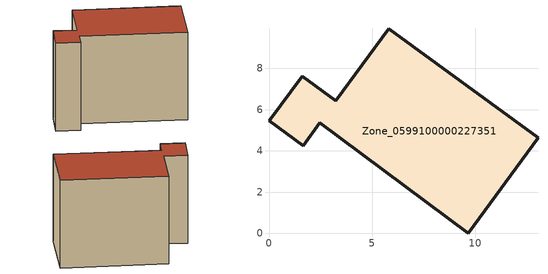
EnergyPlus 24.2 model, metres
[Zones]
Zone_0599100000227351
 floor ground (C_G): 0,5.46 1.62,7.62 3.25,6.43 5.81,9.92 13.05,4.63 9.67,0 2.47,5.36 1.66,4.25 z0
 wall outside (C_F): 1.62,7.62 0,5.46 1.66,4.25 2.47,5.36 9.67,0 13.05,4.63 5.81,9.92 3.25,6.43 1.62,7.62 z0:7.78
 roof outside (C_R): 9.67,0 13.05,4.63 5.81,9.92 3.25,6.43 1.62,7.62 0,5.46 1.66,4.25 2.47,5.36 z7.78
[BUILDING]
Pand.0599100000227351: North Axis=0; Terrain=City; Loads Convergence Tolerance Value=0.04; Temperature Convergence Tolerance Value=0.4; Solar Distribution=FullExterior; Maximum Number of Warmup Days=25; Minimum Number of Warmup Days=1
[Site:Location]
Rotterdam.The.Hague.AP_ZH_NLD Design_Conditions: Latitude=51.96; Longitude=4.45; Time Zone=1; Elevation=-4.5
[SITE:GROUNDTEMPERATURE:BUILDINGSURFACE]
18, 18, 18, 18, 18, 18, 18, 18, 18, 18, 18, 18
[MATERIAL] Thermal Absorptance=0.9; Solar Absorptance=0.7; Visible Absorptance=0.7
Name | Roughness | Thickness | Conductivity | Density | Specific Heat
G.TC.1975-1991 | MediumSmooth | 0.15 | 0.288461 | 540 | 1210
F.TC.1975-1991 | Rough | 0.3 | 0.230769 | 1920 | 840
R.TC.1975-1991 | MediumRough | 0.2 | 0.153846 | 1500 | 1000
[CONSTRUCTION]
C_G: G.TC.1975-1991
C_F: F.TC.1975-1991
C_R: R.TC.1975-1991
[ZONE]
Zone_0599100000227351: Type=1; Multiplier=1; Ceiling Height=Autocalculate; Volume=Autocalculate; Floor Area=autocalculate; Part of Total Floor Area=Yes
[ZONEINFILTRATION:DESIGNFLOWRATE]
Infil_Zone_0599100000227351: Zone or ZoneList or Space or SpaceList=Zone_0599100000227351; Schedule=AlwaysOn; Design Flow Rate Calculation Method=Flow/Area; Flow Rate per Floor Area=0.003; Constant Term Coefficient=1; Temperature Term Coefficient=0; Velocity Term Coefficient=0; Velocity Squared Term Coefficient=0
[HVACTEMPLATE:ZONE:IDEALLOADSAIRSYSTEM]
Zone_0599100000227351: Maximum Heating Supply Air Temperature=50; Minimum Cooling Supply Air Temperature=13; Maximum Heating Supply Air Humidity Ratio=0.0156; Minimum Cooling Supply Air Humidity Ratio=0.0077; Heating Limit=NoLimit; Cooling Limit=NoLimit; Dehumidification Control Type=ConstantSensibleHeatRatio; Cooling Sensible Heat Ratio=0.7; Dehumidification Setpoint=60; Humidification Control Type=None; Humidification Setpoint=30; Outdoor Air Method=None; Outdoor Air Flow Rate per Person=0.00944; Outdoor Air Flow Rate per Zone Floor Area=0; Outdoor Air Flow Rate per Zone=0; Demand Controlled Ventilation Type=None; Outdoor Air Economizer Type=NoEconomizer; Heat Recovery Type=None; Sensible Heat Recovery Effectiveness=0.7; Latent Heat Recovery Effectiveness=0.65
[ZONECONTROL:THERMOSTAT]
ThermostatControl_Zone_0599100000227351: Zone or ZoneList=Zone_0599100000227351; Control Type Schedule=DualSetpointControlType; Control 1=Thermostat_Zone_0599100000227351; Temperature Difference Between Cutout And Setpoint=0
[THERMOSTATSETPOINT:DUALSETPOINT]
Thermostat_Zone_0599100000227351: Heating Setpoint Temperature Schedule=HeatingSetpoint_Zone_0599100000227351; Cooling Setpoint Temperature Schedule=CoolingSetpoint_Zone_0599100000227351
[SCHEDULE:COMPACT]
HeatingSetpoint_Zone_0599100000227351: Through: 12/31, For: AllDays, Until: 24:00, 21
CoolingSetpoint_Zone_0599100000227351: Through: 12/31, For: AllDays, Until: 24:00, 24
DualSetpointControlType: Through: 12/31, For: AllDays, Until: 24:00, 4
AlwaysOn: Through: 12/31, For: AllDays, Until: 24:00, 1
